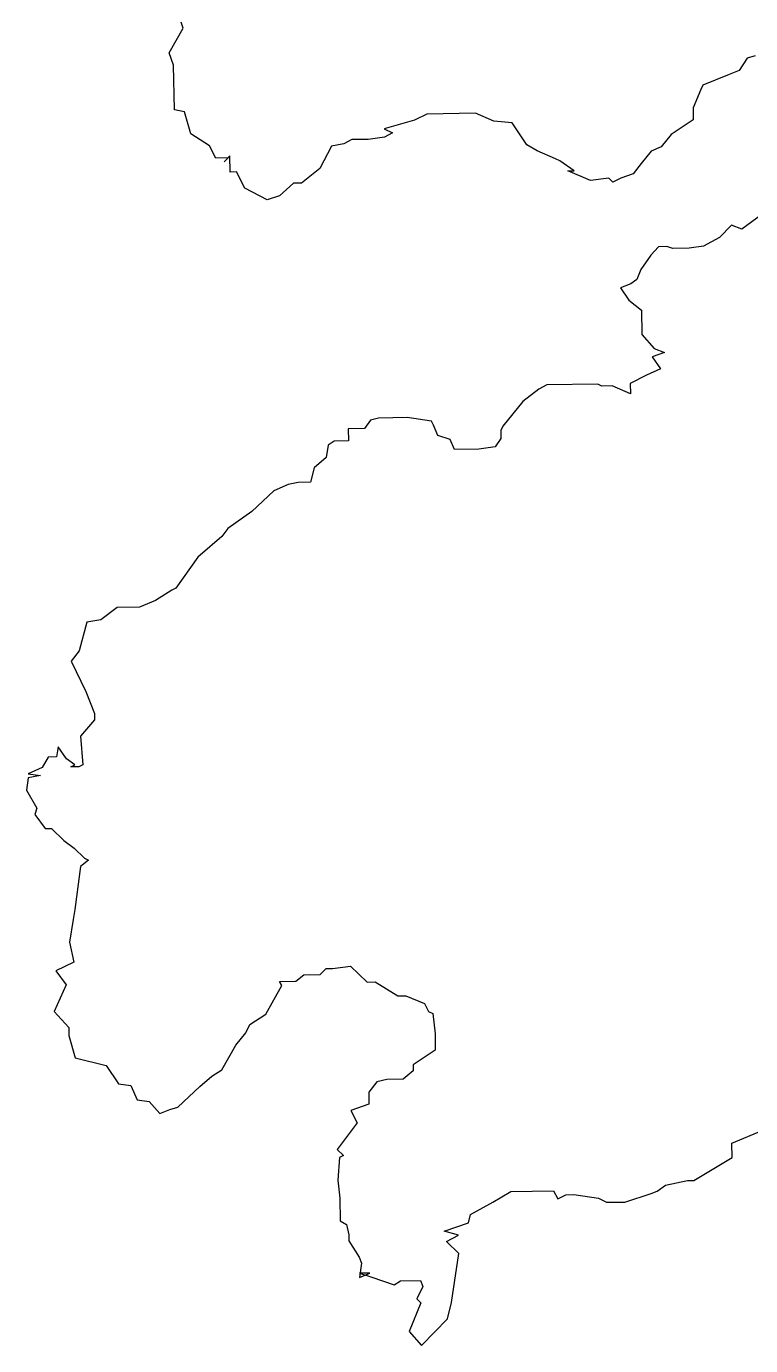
# Model space of a CAD drawing. Extents: x 1063 to 1324, y 917 to 1259.
# Drawn here: x 1062.6 to 1127.3, y 1021.7 to 1139.3 of the extents above; entities that cross this region are included whole.
import ezdxf

# ---------------------------------------------------------------- set-up
doc = ezdxf.new("R2010")
doc.units = 0
doc.layers.get('0').update_dxf_attribs({"linetype": 'CONTINUOUS'})

msp = doc.modelspace()

# ---------------------------------------------------------------- linework, layer by layer
at = {"color": 0}
for p, q in [((1075.38, 1136.98), (1076.62, 1139.18)), ((1076.62, 1139.18), (1076.43, 1139.72)), ((1075.76, 1135.9), (1075.38, 1136.98)), ((1075.83, 1131.9), (1075.76, 1135.9)), ((1126.96, 1136.52), (1126.25, 1135.42)), ((1127.68, 1136.71), (1126.96, 1136.52)), ((1125.35, 1135.04), (1123, 1134.1)), ((1126.25, 1135.42), (1125.35, 1135.04)), ((1122.83, 1133.73), (1122.13, 1132.09)), ((1123, 1134.1), (1122.83, 1133.73)), ((1122.13, 1132.09), (1122.14, 1131)), ((1076.74, 1131.73), (1075.83, 1131.9)), ((1077.31, 1129.75), (1076.74, 1131.73)), ((1097.27, 1130.97), (1094.56, 1130.2)), ((1098.35, 1131.53), (1097.27, 1130.97)), ((1102.7, 1131.6), (1098.35, 1131.53)), ((1104.35, 1130.9), (1102.7, 1131.6)), ((1105.99, 1130.74), (1104.35, 1130.9)), ((1122.14, 1131), (1120.17, 1129.7)), ((1078.96, 1128.68), (1077.31, 1129.75)), ((1094.56, 1130.2), (1095.29, 1129.85)), ((1095.29, 1129.85), (1094.57, 1129.47)), ((1107.29, 1128.77), (1105.99, 1130.74)), ((1120.17, 1129.7), (1119.28, 1128.59)), ((1079.53, 1127.6), (1078.96, 1128.68)), ((1089.86, 1128.67), (1088.8, 1126.66)), ((1090.95, 1128.87), (1089.86, 1128.67)), ((1091.67, 1129.25), (1090.95, 1128.87)), ((1093.12, 1129.27), (1091.67, 1129.25)), ((1094.57, 1129.47), (1093.12, 1129.27)), ((1108.21, 1128.24), (1107.29, 1128.77)), ((1119.28, 1128.59), (1118.37, 1128.22)), ((1080.62, 1127.62), (1079.53, 1127.6)), ((1080.79, 1127.8), (1080.26, 1127.25)), ((1080.26, 1127.25), (1080.62, 1127.62)), ((1080.82, 1126.35), (1080.79, 1127.8)), ((1109.85, 1127.54), (1108.21, 1128.24)), ((1110.22, 1127.36), (1109.85, 1127.54)), ((1111.5, 1126.47), (1110.22, 1127.36)), ((1118.37, 1128.22), (1117.48, 1127.11)), ((1081.36, 1126.36), (1080.82, 1126.35)), ((1082.11, 1124.92), (1081.36, 1126.36)), ((1088.8, 1126.66), (1087.19, 1125.36)), ((1110.96, 1126.46), (1111.5, 1126.47)), ((1112.97, 1125.59), (1110.96, 1126.46)), ((1116.77, 1126.19), (1115.69, 1125.81)), ((1117.48, 1127.11), (1116.77, 1126.19)), ((1086.46, 1125.35), (1085.21, 1124.24)), ((1087.19, 1125.36), (1086.46, 1125.35)), ((1114.6, 1125.8), (1112.97, 1125.59)), ((1114.97, 1125.44), (1114.6, 1125.8)), ((1115.69, 1125.81), (1114.97, 1125.44)), ((1084.12, 1123.86), (1082.11, 1124.92)), ((1085.21, 1124.24), (1084.12, 1123.86)), ((1125.56, 1121.61), (1124.49, 1120.5)), ((1126.47, 1121.26), (1125.56, 1121.61)), ((1128.27, 1122.56), (1126.47, 1121.26)), ((1124.49, 1120.5), (1123.05, 1119.75)), ((1119.05, 1119.69), (1118.34, 1118.95)), ((1119.78, 1119.7), (1119.05, 1119.69)), ((1120.33, 1119.53), (1119.78, 1119.7)), ((1121.78, 1119.55), (1120.33, 1119.53)), ((1123.05, 1119.75), (1121.78, 1119.55)), ((1118.34, 1118.95), (1117.45, 1117.67)), ((1117.1, 1116.76), (1116.56, 1116.38)), ((1117.45, 1117.67), (1117.1, 1116.76)), ((1116.56, 1116.38), (1115.66, 1116.01)), ((1115.66, 1116.01), (1116.4, 1114.93)), ((1116.4, 1114.93), (1117.51, 1114.04)), ((1117.51, 1114.04), (1117.54, 1111.86)), ((1117.54, 1111.86), (1118.65, 1110.61)), ((1119.56, 1110.26), (1118.48, 1109.88)), ((1118.48, 1109.88), (1119.22, 1108.8)), ((1118.65, 1110.61), (1119.56, 1110.26)), ((1119.22, 1108.8), (1117.96, 1108.24)), ((1109.08, 1107.37), (1108.36, 1106.99)), ((1113.62, 1107.44), (1109.08, 1107.37)), ((1113.98, 1107.26), (1113.62, 1107.44)), ((1117.96, 1108.24), (1116.52, 1107.49)), ((1116.52, 1107.49), (1116.54, 1106.58)), ((1108.36, 1106.99), (1106.92, 1105.88)), ((1114.89, 1107.28), (1113.98, 1107.26)), ((1116.54, 1106.58), (1114.89, 1107.28)), ((1106.92, 1105.88), (1105.14, 1103.68)), ((1093.33, 1104.22), (1092.8, 1103.48)), ((1094.05, 1104.41), (1093.33, 1104.22)), ((1096.6, 1104.45), (1094.05, 1104.41)), ((1098.78, 1104.12), (1096.6, 1104.45)), ((1098.97, 1103.76), (1098.78, 1104.12)), ((1092.8, 1103.48), (1091.35, 1103.46)), ((1091.35, 1103.46), (1091.36, 1102.37)), ((1099.34, 1102.86), (1098.97, 1103.76)), ((1100.44, 1102.51), (1099.34, 1102.86)), ((1105.14, 1103.68), (1104.97, 1103.31)), ((1104.97, 1103.31), (1104.98, 1102.58)), ((1089.55, 1101.98), (1089.39, 1100.88)), ((1090.09, 1102.35), (1089.55, 1101.98)), ((1091.36, 1102.37), (1090.09, 1102.35)), ((1100.82, 1101.61), (1100.44, 1102.51)), ((1103, 1101.64), (1100.82, 1101.61)), ((1104.45, 1101.85), (1103, 1101.64)), ((1104.98, 1102.58), (1104.45, 1101.85)), ((1089.39, 1100.88), (1088.31, 1099.96)), ((1088.31, 1099.96), (1087.97, 1098.68)), ((1085.98, 1098.47), (1084.72, 1097.91)), ((1086.88, 1098.67), (1085.98, 1098.47)), ((1087.97, 1098.68), (1086.88, 1098.67)), ((1084.72, 1097.91), (1082.75, 1096.06)), ((1082.75, 1096.06), (1080.59, 1094.57)), ((1080.59, 1094.57), (1080.06, 1093.84)), ((1080.06, 1093.84), (1077.91, 1091.99)), ((1077.91, 1091.99), (1075.95, 1089.23)), ((1075.59, 1089.05), (1074.16, 1088.12)), ((1075.95, 1089.23), (1075.59, 1089.05)), ((1070.72, 1087.52), (1069.28, 1086.4)), ((1072.71, 1087.55), (1070.72, 1087.52)), ((1074.16, 1088.12), (1072.71, 1087.55)), ((1068.01, 1086.2), (1067.33, 1083.65)), ((1069.28, 1086.4), (1068.01, 1086.2)), ((1067.33, 1083.65), (1066.62, 1082.73)), ((1066.62, 1082.73), (1067.93, 1080.03)), ((1067.93, 1080.03), (1068.69, 1078.04)), ((1068.69, 1078.04), (1068.7, 1077.5)), ((1068.7, 1077.5), (1067.45, 1076.03)), ((1067.45, 1076.03), (1067.67, 1073.49)), ((1065.46, 1075.09), (1065.3, 1074.18)), ((1066.21, 1074.01), (1065.46, 1075.09)), ((1064.04, 1073.25), (1062.78, 1072.68)), ((1064.57, 1074.16), (1064.04, 1073.25)), ((1065.3, 1074.18), (1064.57, 1074.16)), ((1066.94, 1073.48), (1066.21, 1074.01)), ((1066.58, 1073.29), (1066.94, 1073.48)), ((1067.31, 1073.3), (1066.58, 1073.29)), ((1067.67, 1073.49), (1067.31, 1073.3)), ((1062.78, 1072.32), (1062.62, 1071.23)), ((1062.78, 1072.68), (1063.87, 1072.52)), ((1063.87, 1072.52), (1062.78, 1072.32)), ((1062.62, 1071.23), (1063.55, 1069.61)), ((1063.55, 1069.61), (1063.38, 1069.06)), ((1063.38, 1069.06), (1064.31, 1067.81)), ((1064.31, 1067.81), (1064.85, 1067.81)), ((1064.85, 1067.81), (1065.96, 1066.74)), ((1065.96, 1066.74), (1066.88, 1066.03)), ((1066.88, 1066.03), (1067.8, 1065.14)), ((1067.8, 1065.14), (1068.17, 1064.96)), ((1067.45, 1064.4), (1066.96, 1060.58)), ((1068.17, 1064.96), (1067.45, 1064.4)), ((1066.96, 1060.58), (1066.8, 1059.67)), ((1066.8, 1059.67), (1066.47, 1057.67)), ((1066.47, 1057.67), (1066.86, 1055.86)), ((1066.86, 1055.86), (1065.24, 1055.11)), ((1065.24, 1055.11), (1066.16, 1053.85)), ((1086.68, 1054.18), (1087.39, 1054.73)), ((1087.39, 1054.73), (1088.85, 1054.76)), ((1088.85, 1054.76), (1089.38, 1055.31)), ((1089.38, 1055.31), (1089.93, 1055.32)), ((1089.93, 1055.32), (1091.56, 1055.52)), ((1091.56, 1055.52), (1093.03, 1054.1)), ((1066.16, 1053.85), (1065.11, 1051.48)), ((1084, 1051.23), (1085.41, 1053.79)), ((1085.22, 1054.15), (1086.68, 1054.18)), ((1085.41, 1053.79), (1085.22, 1054.15)), ((1093.03, 1054.1), (1093.76, 1054.11)), ((1093.76, 1054.11), (1095.78, 1052.87)), ((1095.78, 1052.87), (1096.5, 1052.88)), ((1096.5, 1052.88), (1098.15, 1052.18)), ((1098.15, 1052.18), (1098.52, 1051.46)), ((1065.11, 1051.48), (1066.4, 1050.04)), ((1082.56, 1050.3), (1084, 1051.23)), ((1098.52, 1051.46), (1098.89, 1051.28)), ((1098.89, 1051.28), (1099.1, 1049.47)), ((1066.4, 1050.04), (1066.42, 1049.32)), ((1082.21, 1049.57), (1082.56, 1050.3)), ((1066.42, 1049.32), (1066.99, 1047.33)), ((1081.32, 1048.46), (1082.21, 1049.57)), ((1099.1, 1049.47), (1099.12, 1048.02)), ((1066.99, 1047.33), (1069.73, 1046.65)), ((1080.08, 1046.26), (1081.32, 1048.46)), ((1099.12, 1048.02), (1097.14, 1046.72)), ((1069.73, 1046.65), (1070.84, 1045.03)), ((1079.18, 1045.71), (1080.08, 1046.26)), ((1097.15, 1046.17), (1096.26, 1045.43)), ((1097.14, 1046.72), (1097.15, 1046.17)), ((1070.84, 1045.03), (1071.93, 1044.87)), ((1078.11, 1044.78), (1079.18, 1045.71)), ((1093.9, 1045.21), (1093.19, 1044.29)), ((1094.8, 1045.41), (1093.9, 1045.21)), ((1096.26, 1045.43), (1094.8, 1045.41)), ((1071.93, 1044.87), (1072.5, 1043.6)), ((1076.14, 1042.93), (1078.11, 1044.78)), ((1093.19, 1044.29), (1093.2, 1043.2)), ((1072.5, 1043.6), (1073.59, 1043.44)), ((1073.59, 1043.44), (1074.52, 1042.36)), ((1074.52, 1042.36), (1075.42, 1042.74)), ((1075.42, 1042.74), (1076.14, 1042.93)), ((1093.2, 1043.2), (1091.58, 1042.63)), ((1091.58, 1042.63), (1092.14, 1041.55)), ((1092.14, 1041.55), (1090.36, 1039.16)), ((1125.58, 1039.72), (1128.29, 1040.85)), ((1090.36, 1039.16), (1090.92, 1038.63)), ((1125.6, 1038.45), (1125.58, 1039.72)), ((1090.56, 1038.44), (1090.41, 1036.44)), ((1090.92, 1038.63), (1090.56, 1038.44)), ((1122.18, 1036.4), (1125.6, 1038.45)), ((1090.41, 1036.44), (1090.61, 1034.81)), ((1118.93, 1035.44), (1119.65, 1035.99)), ((1119.65, 1035.99), (1121.64, 1036.39)), ((1121.64, 1036.39), (1122.18, 1036.4)), ((1090.61, 1034.81), (1090.64, 1032.81)), ((1102.26, 1033.36), (1104.24, 1034.48)), ((1104.24, 1034.48), (1105.86, 1035.41)), ((1105.86, 1035.41), (1109.67, 1035.47)), ((1109.67, 1035.47), (1110.04, 1034.75)), ((1110.04, 1034.75), (1110.76, 1035.13)), ((1110.76, 1035.13), (1111.49, 1035.14)), ((1111.49, 1035.14), (1113.67, 1034.81)), ((1113.67, 1034.81), (1114.41, 1034.46)), ((1114.41, 1034.46), (1116.04, 1034.48)), ((1116.04, 1034.48), (1118.39, 1035.25)), ((1118.39, 1035.25), (1118.93, 1035.44)), ((1102.09, 1032.63), (1102.26, 1033.36)), ((1090.64, 1032.81), (1091.2, 1032.46)), ((1091.2, 1032.46), (1091.39, 1031.55)), ((1099.92, 1031.87), (1102.09, 1032.63)), ((1091.39, 1031.55), (1091.4, 1031.01)), ((1091.4, 1031.01), (1092.33, 1029.57)), ((1101.2, 1031.53), (1099.92, 1031.87)), ((1100.12, 1030.97), (1101.2, 1031.53)), ((1101.22, 1029.89), (1100.12, 1030.97)), ((1100.56, 1025.52), (1101.22, 1029.89)), ((1092.33, 1029.57), (1092.52, 1029.03)), ((1092.52, 1029.03), (1092.36, 1027.76)), ((1093.26, 1028.13), (1092.35, 1028.12)), ((1092.35, 1028.12), (1093.45, 1027.77)), ((1092.36, 1027.76), (1093.26, 1028.13)), ((1093.45, 1027.77), (1095.46, 1027.08)), ((1095.46, 1027.08), (1096, 1027.45)), ((1096, 1027.45), (1097.81, 1027.48)), ((1097.81, 1027.48), (1098, 1026.94)), ((1098, 1026.94), (1097.47, 1025.84)), ((1097.84, 1025.48), (1096.79, 1022.92)), ((1097.47, 1025.84), (1097.84, 1025.48)), ((1100.22, 1024.07), (1100.56, 1025.52)), ((1097.9, 1021.67), (1100.22, 1024.07)), ((1096.79, 1022.92), (1097.9, 1021.67))]:
    msp.add_line(p, q, dxfattribs=at)

doc.saveas('drawing.dxf')
